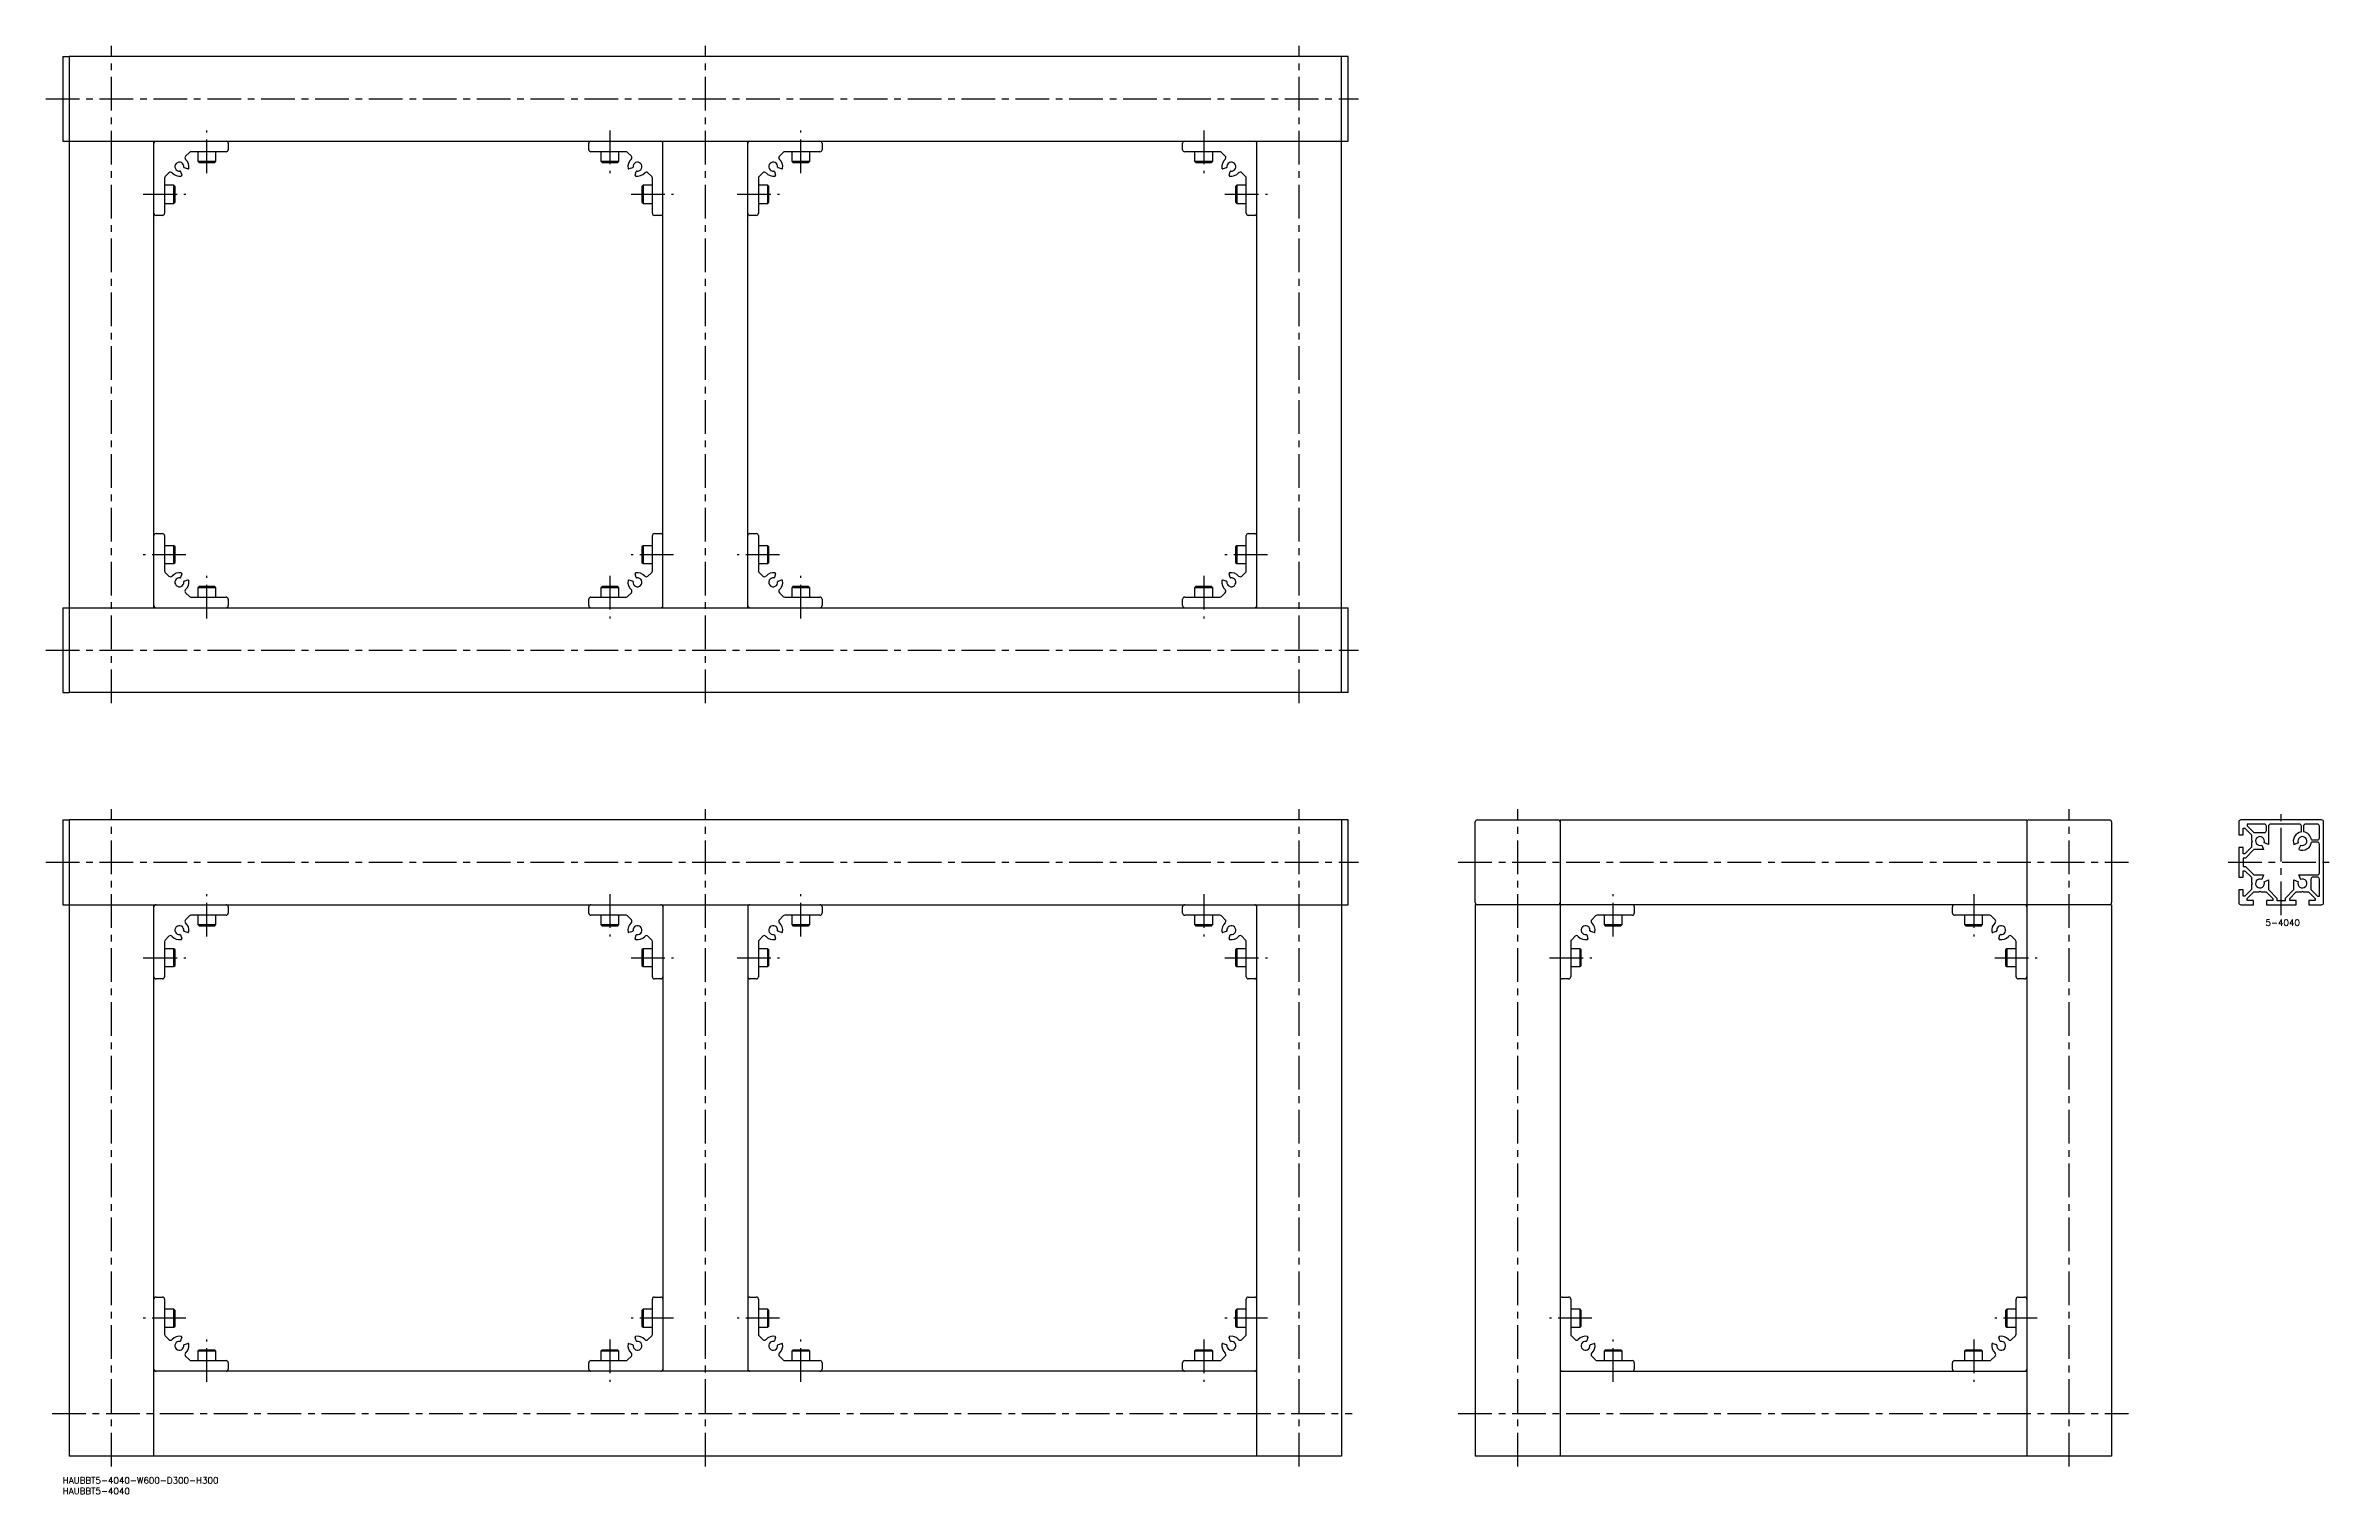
# Model space of a CAD drawing. Extents: x -8 to 1071, y -8 to 675.
import ezdxf

# ---------------------------------------------------------------- set-up
doc = ezdxf.new("R2010")
doc.units = 0
doc.header["$LTSCALE"] = 0.5
doc.linetypes.add('CENTER', pattern=[50.8, 31.75, -6.35, 6.35, -6.35])
for name, color, linetype in [('MSM_CENTER', 1, 'CENTER'), ('MSM_CONTINUOUS', 7, 'CONTINUOUS'), ('MSM_PART_NUMBER', 7, 'CONTINUOUS')]:
    doc.layers.add(name, color=color, linetype=linetype)
doc.styles.get("Standard").update_dxf_attribs({"font": 'txt.shx', "height": 3, "bigfont": 'bigfont.shx'})

# ---------------------------------------------------------------- blocks, each defined once
blk = doc.blocks.new('*U8')
at = {"layer": 'MSM_PART_NUMBER'}
blk.add_text('HAUBBT5-4040-W600-D300-H300', height=3, dxfattribs=at).set_placement((0, -3))
blk = doc.blocks.new('*U9')
at = {"layer": 'MSM_PART_NUMBER'}
blk.add_text('HAUBBT5-4040', height=3, dxfattribs=at).set_placement((0, -8))
blk = doc.blocks.new('*U10')
at = {"layer": 'MSM_PART_NUMBER'}
blk.add_text('5-4040', height=3, dxfattribs=at).set_placement((1038.6, 260))

msp = doc.modelspace()

# ---------------------------------------------------------------- linework, layer by layer
at = {"layer": 'MSM_CENTER'}
for p, q in [((23, 365), (23, 675)), ((303, 365), (303, 675)), ((583, 365), (583, 675)), ((-8, 650), (611, 650)), ((68, 615), (68, 635)), ((258, 635), (258, 615)), ((348, 615), (348, 635)), ((538, 635), (538, 615)), ((38, 605), (58, 605)), ((268, 605), (288, 605)), ((318, 605), (338, 605)), ((548, 605), (568, 605)), ((58, 435), (38, 435)), ((288, 435), (268, 435)), ((338, 435), (318, 435)), ((568, 435), (548, 435)), ((68, 405), (68, 425)), ((258, 425), (258, 405)), ((348, 405), (348, 425)), ((538, 425), (538, 405)), ((-8, 390), (611, 390)), ((23, 5), (23, 315)), ((303, 5), (303, 315)), ((583, 5), (583, 315)), ((686, 5), (686, 315)), ((946, 5), (946, 315)), ((1046, 265), (1046, 315)), ((-8, 290), (611, 290)), ((658, 290), (974, 290)), ((1021, 290), (1071, 290)), ((68, 255), (68, 275)), ((258, 275), (258, 255)), ((348, 255), (348, 275)), ((538, 275), (538, 255)), ((731, 255), (731, 275)), ((901, 275), (901, 255)), ((38, 245), (58, 245)), ((268, 245), (288, 245)), ((318, 245), (338, 245)), ((548, 245), (568, 245)), ((701, 245), (721, 245)), ((911, 245), (931, 245)), ((58, 75), (38, 75)), ((68, 45), (68, 65)), ((258, 65), (258, 45)), ((288, 75), (268, 75)), ((338, 75), (318, 75)), ((348, 45), (348, 65)), ((538, 65), (538, 45)), ((568, 75), (548, 75)), ((721, 75), (701, 75)), ((731, 45), (731, 65)), ((901, 65), (901, 45)), ((931, 75), (911, 75)), ((-5, 30), (608, 30)), ((658, 30), (974, 30))]:
    msp.add_line(p, q, dxfattribs=at)
at = {"layer": 'MSM_CONTINUOUS'}
for p, q in [((0, 670), (3, 670)), ((0, 670), (0, 630)), ((3, 670), (3, 370)), ((606, 670), (3, 670)), ((603, 370), (603, 670)), ((606, 630), (606, 670)), ((0, 630), (606, 630)), ((43, 410), (43, 630)), ((78, 629), (78, 626)), ((248, 626), (248, 629)), ((283, 410), (283, 630)), ((323, 410), (323, 630)), ((358, 629), (358, 626)), ((528, 626), (528, 629)), ((563, 410), (563, 630)), ((50.1, 615.1), (48.3, 613.3)), ((55.6, 615.7), (56.1, 614)), ((59, 616.9), (57.3, 617.4)), ((59.7, 624.7), (57.9, 622.9)), ((77, 625), (60.4, 625)), ((63.7, 625), (63.7, 620.6)), ((63.7, 620.6), (64.3, 620)), ((63.7, 620.6), (72.2, 620.6)), ((64.3, 620), (71.7, 620)), ((71.7, 620), (72.2, 620.6)), ((72.2, 620.6), (72.2, 625)), ((265.6, 625), (249, 625)), ((253.7, 625), (253.7, 620.6)), ((253.7, 620.6), (254.3, 620)), ((253.7, 620.6), (262.2, 620.6)), ((254.3, 620), (261.7, 620)), ((261.7, 620), (262.2, 620.6)), ((262.2, 620.6), (262.2, 625)), ((268.1, 622.9), (266.3, 624.7)), ((268.7, 617.4), (267, 616.9)), ((269.9, 614), (270.4, 615.7)), ((277.7, 613.3), (275.9, 615.1)), ((330.1, 615.1), (328.3, 613.3)), ((335.6, 615.7), (336.1, 614)), ((339, 616.9), (337.3, 617.4)), ((339.7, 624.7), (337.9, 622.9)), ((357, 625), (340.4, 625)), ((343.7, 625), (343.7, 620.6)), ((343.7, 620.6), (344.3, 620)), ((343.7, 620.6), (352.2, 620.6)), ((344.3, 620), (351.7, 620)), ((351.7, 620), (352.2, 620.6)), ((352.2, 620.6), (352.2, 625)), ((545.6, 625), (529, 625)), ((533.7, 625), (533.7, 620.6)), ((533.7, 620.6), (534.3, 620)), ((533.7, 620.6), (542.2, 620.6)), ((534.3, 620), (541.7, 620)), ((541.7, 620), (542.2, 620.6)), ((542.2, 620.6), (542.2, 625)), ((548.1, 622.9), (546.3, 624.7)), ((548.7, 617.4), (547, 616.9)), ((549.9, 614), (550.4, 615.7)), ((557.7, 613.3), (555.9, 615.1)), ((48, 612.6), (48, 596)), ((52.4, 609.2), (48, 609.2)), ((53, 608.7), (52.4, 609.2)), ((52.4, 600.7), (52.4, 609.2)), ((53, 601.3), (53, 608.7)), ((273.6, 609.2), (273, 608.7)), ((273, 608.7), (273, 601.3)), ((278, 609.2), (273.6, 609.2)), ((273.6, 609.2), (273.6, 600.7)), ((278, 596), (278, 612.6)), ((328, 612.6), (328, 596)), ((332.4, 609.2), (328, 609.2)), ((333, 608.7), (332.4, 609.2)), ((332.4, 600.7), (332.4, 609.2)), ((333, 601.3), (333, 608.7)), ((553.6, 609.2), (553, 608.7)), ((553, 608.7), (553, 601.3)), ((558, 609.2), (553.6, 609.2)), ((553.6, 609.2), (553.6, 600.7)), ((558, 596), (558, 612.6)), ((47, 595), (44, 595)), ((48, 600.7), (52.4, 600.7)), ((52.4, 600.7), (53, 601.3)), ((273, 601.3), (273.6, 600.7)), ((273.6, 600.7), (278, 600.7)), ((282, 595), (279, 595)), ((327, 595), (324, 595)), ((328, 600.7), (332.4, 600.7)), ((332.4, 600.7), (333, 601.3)), ((553, 601.3), (553.6, 600.7)), ((553.6, 600.7), (558, 600.7)), ((562, 595), (559, 595)), ((44, 445), (47, 445)), ((48, 444), (48, 427.4)), ((278, 427.4), (278, 444)), ((279, 445), (282, 445)), ((324, 445), (327, 445)), ((328, 444), (328, 427.4)), ((558, 427.4), (558, 444)), ((559, 445), (562, 445)), ((52.4, 439.2), (48, 439.2)), ((53, 438.7), (52.4, 439.2)), ((52.4, 430.8), (52.4, 439.2)), ((53, 431.3), (53, 438.7)), ((273.6, 439.2), (273, 438.7)), ((273, 438.7), (273, 431.3)), ((278, 439.2), (273.6, 439.2)), ((273.6, 439.2), (273.6, 430.8)), ((332.4, 439.2), (328, 439.2)), ((333, 438.7), (332.4, 439.2)), ((332.4, 430.8), (332.4, 439.2)), ((333, 431.3), (333, 438.7)), ((553.6, 439.2), (553, 438.7)), ((553, 438.7), (553, 431.3)), ((558, 439.2), (553.6, 439.2)), ((553.6, 439.2), (553.6, 430.8)), ((48, 430.8), (52.4, 430.8)), ((48.3, 426.7), (50.1, 424.9)), ((52.4, 430.8), (53, 431.3)), ((56.1, 426), (55.6, 424.3)), ((57.3, 422.6), (59, 423.1)), ((267, 423.1), (268.7, 422.6)), ((270.4, 424.3), (269.9, 426)), ((273, 431.3), (273.6, 430.8)), ((273.6, 430.8), (278, 430.8)), ((275.9, 424.9), (277.7, 426.7)), ((328, 430.8), (332.4, 430.8)), ((328.3, 426.7), (330.1, 424.9)), ((332.4, 430.8), (333, 431.3)), ((336.1, 426), (335.6, 424.3)), ((337.3, 422.6), (339, 423.1)), ((547, 423.1), (548.7, 422.6)), ((550.4, 424.3), (549.9, 426)), ((553, 431.3), (553.6, 430.8)), ((553.6, 430.8), (558, 430.8)), ((555.9, 424.9), (557.7, 426.7)), ((57.9, 417.1), (59.7, 415.3)), ((60.4, 415), (77, 415)), ((64.3, 420), (63.7, 419.4)), ((63.7, 419.4), (63.7, 415)), ((72.2, 419.4), (63.7, 419.4)), ((71.7, 420), (64.3, 420)), ((72.2, 419.4), (71.7, 420)), ((72.2, 415), (72.2, 419.4)), ((78, 414), (78, 411)), ((248, 411), (248, 414)), ((249, 415), (265.6, 415)), ((254.3, 420), (253.7, 419.4)), ((253.7, 419.4), (253.7, 415)), ((262.2, 419.4), (253.7, 419.4)), ((261.7, 420), (254.3, 420)), ((262.2, 419.4), (261.7, 420)), ((262.2, 415), (262.2, 419.4)), ((266.3, 415.3), (268.1, 417.1)), ((337.9, 417.1), (339.7, 415.3)), ((340.4, 415), (357, 415)), ((344.3, 420), (343.7, 419.4)), ((343.7, 419.4), (343.7, 415)), ((352.2, 419.4), (343.7, 419.4)), ((351.7, 420), (344.3, 420)), ((352.2, 419.4), (351.7, 420)), ((352.2, 415), (352.2, 419.4)), ((358, 414), (358, 411)), ((528, 411), (528, 414)), ((529, 415), (545.6, 415)), ((534.3, 420), (533.7, 419.4)), ((533.7, 419.4), (533.7, 415)), ((542.2, 419.4), (533.7, 419.4)), ((541.7, 420), (534.3, 420)), ((542.2, 419.4), (541.7, 420)), ((542.2, 415), (542.2, 419.4)), ((546.3, 415.3), (548.1, 417.1)), ((0, 410), (606, 410)), ((0, 410), (0, 370)), ((606, 370), (606, 410)), ((0, 370), (3, 370)), ((606, 370), (3, 370)), ((0, 310), (3, 310)), ((0, 310), (0, 270)), ((606, 310), (3, 310)), ((3, 310), (3, 10)), ((603, 310), (603, 10)), ((606, 270), (606, 310)), ((666, 271), (666, 309)), ((667, 310), (705, 310)), ((706, 310), (706, 10)), ((706, 310), (926, 310)), ((926, 310), (926, 10)), ((927, 310), (965, 310)), ((966, 309), (966, 271)), ((1026, 309), (1026, 303)), ((1026, 303), (1028, 303)), ((1065, 310), (1027, 310)), ((1028, 303), (1028, 306)), ((1028, 306), (1028.9, 306)), ((1028.9, 306), (1032, 302.9)), ((1030, 308), (1030, 307.1)), ((1038, 308), (1030, 308)), ((1030, 307.1), (1033.1, 304)), ((1032, 302.9), (1032, 300.5)), ((1033.1, 304), (1038, 304)), ((1039, 305), (1039, 307)), ((1040, 307), (1040, 298.3)), ((1054.5, 308), (1041, 308)), ((1055.5, 304.3), (1055.5, 307)), ((1056.5, 307), (1056.5, 304.3)), ((1063, 308), (1057.5, 308)), ((1064, 301.5), (1064, 307)), ((1066, 271), (1066, 309)), ((1028, 297), (1026, 297)), ((1026, 297), (1026, 283)), ((1028, 294), (1028, 297)), ((1028.9, 294), (1028, 294)), ((1028, 292), (1028, 288)), ((1029.1, 292), (1028, 292)), ((1032, 297.1), (1028.9, 294)), ((1033.1, 296), (1029.1, 292)), ((1032, 300.5), (1032.3, 300)), ((1032.3, 300), (1032, 299.5)), ((1032, 299.5), (1032, 297.1)), ((1037.7, 296), (1033.1, 296)), ((1036.8, 298.1), (1037.7, 296)), ((1040, 298.3), (1037.9, 299.2)), ((1054.1, 299.2), (1052.1, 298.3)), ((1054.3, 296.1), (1055.2, 298.1)), ((1060.3, 300.5), (1063, 300.5)), ((1063, 299.5), (1060.3, 299.5)), ((1064, 285), (1064, 298.5)), ((1026, 283), (1028, 283)), ((1028, 288), (1029.1, 288)), ((1028, 283), (1028, 286)), ((1028, 286), (1028.9, 286)), ((1028.9, 286), (1032, 282.9)), ((1029.1, 288), (1033.1, 284)), ((1032, 282.9), (1032, 280.5)), ((1033.1, 284), (1037.7, 284)), ((1037.7, 284), (1036.8, 281.9)), ((1037.9, 280.8), (1040, 281.7)), ((1040, 281.7), (1040, 277.1)), ((1052, 281.7), (1054.1, 280.8)), ((1052, 277.1), (1052, 281.7)), ((1054.3, 284), (1063, 284)), ((1055.2, 281.9), (1054.3, 284)), ((1060, 282), (1060, 277.1)), ((1063, 283), (1061, 283)), ((1064, 274), (1064, 282)), ((0, 270), (606, 270)), ((43, 10), (43, 270)), ((283, 270), (283, 50)), ((323, 270), (323, 50)), ((563, 10), (563, 270)), ((966, 270), (666, 270)), ((666, 270), (666, 10)), ((966, 270), (966, 10)), ((1028, 277), (1026, 277)), ((1026, 277), (1026, 271)), ((1027, 270), (1033, 270)), ((1028, 274), (1028, 277)), ((1028.9, 274), (1028, 274)), ((1032, 277.1), (1028.9, 274)), ((1030, 272.9), (1033.1, 276)), ((1030, 272), (1030, 272.9)), ((1033, 272), (1030, 272)), ((1032, 280.5), (1032.3, 280)), ((1032.3, 280), (1032, 279.5)), ((1032, 279.5), (1032, 277.1)), ((1033, 270), (1033, 272)), ((1033.1, 276), (1035.5, 276)), ((1035.5, 276), (1036, 276.3)), ((1036, 276.3), (1036.5, 276)), ((1036.5, 276), (1038.9, 276)), ((1038.9, 276), (1042, 272.9)), ((1042, 272), (1039, 272)), ((1039, 272), (1039, 270)), ((1039, 270), (1053, 270)), ((1040, 277.1), (1044, 273.1)), ((1042, 272.9), (1042, 272)), ((1044, 273.1), (1044, 272)), ((1044, 272), (1048, 272)), ((1048, 273.1), (1052, 277.1)), ((1048, 272), (1048, 273.1)), ((1050, 272.9), (1053.1, 276)), ((1050, 272), (1050, 272.9)), ((1053, 272), (1050, 272)), ((1053, 270), (1053, 272)), ((1053.1, 276), (1055.5, 276)), ((1055.5, 276), (1056, 276.3)), ((1056, 276.3), (1056.5, 276)), ((1056.5, 276), (1058.9, 276)), ((1058.9, 276), (1062, 272.9)), ((1062, 272), (1059, 272)), ((1059, 272), (1059, 270)), ((1059, 270), (1065, 270)), ((1060, 277.1), (1063.1, 274)), ((1062, 272.9), (1062, 272)), ((1063.1, 274), (1064, 274)), ((59.7, 264.7), (57.9, 262.9)), ((77, 265), (60.4, 265)), ((63.7, 265), (63.7, 260.6)), ((63.7, 260.6), (64.3, 260)), ((63.7, 260.6), (72.2, 260.6)), ((64.3, 260), (71.7, 260)), ((71.7, 260), (72.2, 260.6)), ((72.2, 260.6), (72.2, 265)), ((78, 269), (78, 266)), ((248, 266), (248, 269)), ((265.6, 265), (249, 265)), ((253.7, 265), (253.7, 260.6)), ((253.7, 260.6), (254.3, 260)), ((253.7, 260.6), (262.2, 260.6)), ((254.3, 260), (261.7, 260)), ((261.7, 260), (262.2, 260.6)), ((262.2, 260.6), (262.2, 265)), ((268.1, 262.9), (266.3, 264.7)), ((339.7, 264.7), (337.9, 262.9)), ((357, 265), (340.4, 265)), ((343.7, 265), (343.7, 260.6)), ((343.7, 260.6), (344.3, 260)), ((343.7, 260.6), (352.2, 260.6)), ((344.3, 260), (351.7, 260)), ((351.7, 260), (352.2, 260.6)), ((352.2, 260.6), (352.2, 265)), ((358, 269), (358, 266)), ((528, 266), (528, 269)), ((545.6, 265), (529, 265)), ((533.7, 265), (533.7, 260.6)), ((533.7, 260.6), (534.3, 260)), ((533.7, 260.6), (542.2, 260.6)), ((534.3, 260), (541.7, 260)), ((541.7, 260), (542.2, 260.6)), ((542.2, 260.6), (542.2, 265)), ((548.1, 262.9), (546.3, 264.7)), ((722.7, 264.7), (720.9, 262.9)), ((740, 265), (723.4, 265)), ((726.7, 265), (726.7, 260.6)), ((726.7, 260.6), (727.3, 260)), ((726.7, 260.6), (735.2, 260.6)), ((727.3, 260), (734.7, 260)), ((734.7, 260), (735.2, 260.6)), ((735.2, 260.6), (735.2, 265)), ((741, 269), (741, 266)), ((891, 266), (891, 269)), ((908.6, 265), (892, 265)), ((896.7, 265), (896.7, 260.6)), ((896.7, 260.6), (897.3, 260)), ((896.7, 260.6), (905.2, 260.6)), ((897.3, 260), (904.7, 260)), ((904.7, 260), (905.2, 260.6)), ((905.2, 260.6), (905.2, 265)), ((911.1, 262.9), (909.3, 264.7)), ((48, 252.6), (48, 236)), ((52.4, 249.2), (48, 249.2)), ((50.1, 255.1), (48.3, 253.3)), ((53, 248.7), (52.4, 249.2)), ((52.4, 240.8), (52.4, 249.2)), ((53, 241.3), (53, 248.7)), ((55.6, 255.7), (56.1, 254)), ((59, 256.9), (57.3, 257.4)), ((268.7, 257.4), (267, 256.9)), ((269.9, 254), (270.4, 255.7)), ((273.6, 249.2), (273, 248.7)), ((273, 248.7), (273, 241.3)), ((278, 249.2), (273.6, 249.2)), ((273.6, 249.2), (273.6, 240.8)), ((277.7, 253.3), (275.9, 255.1)), ((278, 236), (278, 252.6)), ((328, 252.6), (328, 236)), ((332.4, 249.2), (328, 249.2)), ((330.1, 255.1), (328.3, 253.3)), ((333, 248.7), (332.4, 249.2)), ((332.4, 240.8), (332.4, 249.2)), ((333, 241.3), (333, 248.7)), ((335.6, 255.7), (336.1, 254)), ((339, 256.9), (337.3, 257.4)), ((548.7, 257.4), (547, 256.9)), ((549.9, 254), (550.4, 255.7)), ((553.6, 249.2), (553, 248.7)), ((553, 248.7), (553, 241.3)), ((558, 249.2), (553.6, 249.2)), ((553.6, 249.2), (553.6, 240.8)), ((557.7, 253.3), (555.9, 255.1)), ((558, 236), (558, 252.6)), ((711, 252.6), (711, 236)), ((715.4, 249.2), (711, 249.2)), ((713.1, 255.1), (711.3, 253.3)), ((716, 248.7), (715.4, 249.2)), ((715.4, 240.8), (715.4, 249.2)), ((716, 241.3), (716, 248.7)), ((718.6, 255.7), (719.1, 254)), ((722, 256.9), (720.3, 257.4)), ((911.7, 257.4), (910, 256.9)), ((912.9, 254), (913.4, 255.7)), ((916.6, 249.2), (916, 248.7)), ((916, 248.7), (916, 241.3)), ((921, 249.2), (916.6, 249.2)), ((916.6, 249.2), (916.6, 240.8)), ((920.7, 253.3), (918.9, 255.1)), ((921, 236), (921, 252.6)), ((48, 240.8), (52.4, 240.8)), ((52.4, 240.8), (53, 241.3)), ((273, 241.3), (273.6, 240.8)), ((273.6, 240.8), (278, 240.8)), ((328, 240.8), (332.4, 240.8)), ((332.4, 240.8), (333, 241.3)), ((553, 241.3), (553.6, 240.8)), ((553.6, 240.8), (558, 240.8)), ((711, 240.8), (715.4, 240.8)), ((715.4, 240.8), (716, 241.3)), ((916, 241.3), (916.6, 240.8)), ((916.6, 240.8), (921, 240.8)), ((47, 235), (44, 235)), ((282, 235), (279, 235)), ((327, 235), (324, 235)), ((562, 235), (559, 235)), ((710, 235), (707, 235)), ((925, 235), (922, 235)), ((44, 85), (47, 85)), ((48, 84), (48, 67.4)), ((52.4, 79.2), (48, 79.2)), ((53, 78.7), (52.4, 79.2)), ((52.4, 70.8), (52.4, 79.2)), ((53, 71.3), (53, 78.7)), ((273.6, 79.2), (273, 78.7)), ((273, 78.7), (273, 71.3)), ((278, 79.2), (273.6, 79.2)), ((273.6, 79.2), (273.6, 70.8)), ((278, 67.4), (278, 84)), ((279, 85), (282, 85)), ((324, 85), (327, 85)), ((328, 84), (328, 67.4)), ((332.4, 79.2), (328, 79.2)), ((333, 78.7), (332.4, 79.2)), ((332.4, 70.8), (332.4, 79.2)), ((333, 71.3), (333, 78.7)), ((553.6, 79.2), (553, 78.7)), ((553, 78.7), (553, 71.3)), ((558, 79.2), (553.6, 79.2)), ((553.6, 79.2), (553.6, 70.8)), ((558, 67.4), (558, 84)), ((559, 85), (562, 85)), ((707, 85), (710, 85)), ((711, 84), (711, 67.4)), ((715.4, 79.2), (711, 79.2)), ((716, 78.7), (715.4, 79.2)), ((715.4, 70.8), (715.4, 79.2)), ((716, 71.3), (716, 78.7)), ((916.6, 79.2), (916, 78.7)), ((916, 78.7), (916, 71.3)), ((921, 79.2), (916.6, 79.2)), ((916.6, 79.2), (916.6, 70.8)), ((921, 67.4), (921, 84)), ((922, 85), (925, 85)), ((48, 70.8), (52.4, 70.8)), ((48.3, 66.7), (50.1, 64.9)), ((52.4, 70.8), (53, 71.3)), ((56.1, 66), (55.6, 64.3)), ((270.4, 64.3), (269.9, 66)), ((273, 71.3), (273.6, 70.8)), ((273.6, 70.8), (278, 70.8)), ((275.9, 64.9), (277.7, 66.7)), ((328, 70.8), (332.4, 70.8)), ((328.3, 66.7), (330.1, 64.9)), ((332.4, 70.8), (333, 71.3)), ((336.1, 66), (335.6, 64.3)), ((550.4, 64.3), (549.9, 66)), ((553, 71.3), (553.6, 70.8)), ((553.6, 70.8), (558, 70.8)), ((555.9, 64.9), (557.7, 66.7)), ((711, 70.8), (715.4, 70.8)), ((711.3, 66.7), (713.1, 64.9)), ((715.4, 70.8), (716, 71.3)), ((719.1, 66), (718.6, 64.3)), ((913.4, 64.3), (912.9, 66)), ((916, 71.3), (916.6, 70.8)), ((916.6, 70.8), (921, 70.8)), ((918.9, 64.9), (920.7, 66.7)), ((57.3, 62.6), (59, 63.1)), ((57.9, 57.1), (59.7, 55.3)), ((60.4, 55), (77, 55)), ((64.3, 60), (63.7, 59.4)), ((63.7, 59.4), (63.7, 55)), ((72.2, 59.4), (63.7, 59.4)), ((71.7, 60), (64.3, 60)), ((72.2, 59.4), (71.7, 60)), ((72.2, 55), (72.2, 59.4)), ((78, 54), (78, 51)), ((248, 51), (248, 54)), ((249, 55), (265.6, 55)), ((254.3, 60), (253.7, 59.4)), ((253.7, 59.4), (253.7, 55)), ((262.2, 59.4), (253.7, 59.4)), ((261.7, 60), (254.3, 60)), ((262.2, 59.4), (261.7, 60)), ((262.2, 55), (262.2, 59.4)), ((266.3, 55.3), (268.1, 57.1)), ((267, 63.1), (268.7, 62.6)), ((337.3, 62.6), (339, 63.1)), ((337.9, 57.1), (339.7, 55.3)), ((340.4, 55), (357, 55)), ((344.3, 60), (343.7, 59.4)), ((343.7, 59.4), (343.7, 55)), ((352.2, 59.4), (343.7, 59.4)), ((351.7, 60), (344.3, 60)), ((352.2, 59.4), (351.7, 60)), ((352.2, 55), (352.2, 59.4)), ((358, 54), (358, 51)), ((528, 51), (528, 54)), ((529, 55), (545.6, 55)), ((534.3, 60), (533.7, 59.4)), ((533.7, 59.4), (533.7, 55)), ((542.2, 59.4), (533.7, 59.4)), ((541.7, 60), (534.3, 60)), ((542.2, 59.4), (541.7, 60)), ((542.2, 55), (542.2, 59.4)), ((546.3, 55.3), (548.1, 57.1)), ((547, 63.1), (548.7, 62.6)), ((720.3, 62.6), (722, 63.1)), ((720.9, 57.1), (722.7, 55.3)), ((723.4, 55), (740, 55)), ((727.3, 60), (726.7, 59.4)), ((726.7, 59.4), (726.7, 55)), ((735.2, 59.4), (726.7, 59.4)), ((734.7, 60), (727.3, 60)), ((735.2, 59.4), (734.7, 60)), ((735.2, 55), (735.2, 59.4)), ((741, 54), (741, 51)), ((891, 51), (891, 54)), ((892, 55), (908.6, 55)), ((897.3, 60), (896.7, 59.4)), ((896.7, 59.4), (896.7, 55)), ((905.2, 59.4), (896.7, 59.4)), ((904.7, 60), (897.3, 60)), ((905.2, 59.4), (904.7, 60)), ((905.2, 55), (905.2, 59.4)), ((909.3, 55.3), (911.1, 57.1)), ((910, 63.1), (911.7, 62.6)), ((563, 50), (43, 50)), ((706, 50), (926, 50)), ((603, 10), (3, 10)), ((966, 10), (666, 10))]:
    msp.add_line(p, q, dxfattribs=at)
for centre, radius, start, end in [((44, 629), 1, 90, 180), ((77, 629), 1, 0, 90), ((77, 626), 1, 270, 0), ((249, 629), 1, 90, 180), ((249, 626), 1, 180, 270), ((282, 629), 1, 0, 90), ((324, 629), 1, 90, 180), ((357, 629), 1, 0, 90), ((357, 626), 1, 270, 0), ((529, 629), 1, 90, 180), ((529, 626), 1, 180, 270), ((562, 629), 1, 0, 90), ((50.8, 614.4), 1, 40.6809, 135), ((55, 618), 4.5, 220.6809, 280.904), ((55, 618), 2.1, 352.1808, 277.8192), ((55.3, 615.6), 0.3, 15, 97.8192), ((57.4, 617.7), 0.3, 172.1808, 255), ((58.6, 622.2), 1, 135, 229.3191), ((55, 618), 4.5, 349.096, 49.3191), ((59.1, 617.2), 0.3, 255, 349.0961), ((60.4, 624), 1, 90, 135), ((265.6, 624), 1, 45, 90), ((271, 618), 4.5, 130.6809, 190.904), ((266.9, 617.2), 0.3, 190.904, 285), ((267.4, 622.2), 1, 310.6809, 45), ((268.6, 617.7), 0.3, 285, 7.8192), ((271, 618), 2.1, 262.1808, 187.8192), ((271, 618), 4.5, 259.096, 319.3191), ((270.7, 615.6), 0.3, 82.1808, 165), ((275.2, 614.4), 1, 45, 139.3191), ((330.8, 614.4), 1, 40.6809, 135), ((335, 618), 4.5, 220.6809, 280.904), ((335, 618), 2.1, 352.1808, 277.8192), ((335.3, 615.6), 0.3, 15, 97.8192), ((337.4, 617.7), 0.3, 172.1808, 255), ((338.6, 622.2), 1, 135, 229.3191), ((335, 618), 4.5, 349.096, 49.3191), ((339.1, 617.2), 0.3, 255, 349.0961), ((340.4, 624), 1, 90, 135), ((545.6, 624), 1, 45, 90), ((551, 618), 4.5, 130.6809, 190.904), ((546.9, 617.2), 0.3, 190.904, 285), ((547.4, 622.2), 1, 310.6809, 45), ((548.6, 617.7), 0.3, 285, 7.8192), ((551, 618), 2.1, 262.1808, 187.8192), ((551, 618), 4.5, 259.096, 319.3191), ((550.7, 615.6), 0.3, 82.1808, 165), ((555.2, 614.4), 1, 45, 139.3191), ((49, 612.6), 1, 135, 180), ((55.8, 613.9), 0.3, 280.904, 15), ((270.2, 613.9), 0.3, 165, 259.0961), ((277, 612.6), 1, 0, 45), ((329, 612.6), 1, 135, 180), ((335.8, 613.9), 0.3, 280.904, 15), ((550.2, 613.9), 0.3, 165, 259.0961), ((557, 612.6), 1, 0, 45), ((44, 596), 1, 180, 270), ((47, 596), 1, 270, 0), ((279, 596), 1, 180, 270), ((282, 596), 1, 270, 0), ((324, 596), 1, 180, 270), ((327, 596), 1, 270, 0), ((559, 596), 1, 180, 270), ((562, 596), 1, 270, 0), ((44, 444), 1, 90, 180), ((47, 444), 1, 0, 90), ((279, 444), 1, 90, 180), ((282, 444), 1, 0, 90), ((324, 444), 1, 90, 180), ((327, 444), 1, 0, 90), ((559, 444), 1, 90, 180), ((562, 444), 1, 0, 90), ((49, 427.4), 1, 180, 225), ((50.8, 425.6), 1, 225, 319.3191), ((55, 422), 4.5, 79.096, 139.3191), ((55, 422), 2.1, 82.1808, 7.8192), ((55.3, 424.4), 0.3, 262.1808, 345), ((55.8, 426.1), 0.3, 345, 79.0961), ((57.4, 422.3), 0.3, 105, 187.8192), ((55, 422), 4.5, 310.6809, 10.904), ((59.1, 422.8), 0.3, 10.904, 105), ((271, 422), 4.5, 169.096, 229.3191), ((266.9, 422.8), 0.3, 75, 169.0961), ((268.6, 422.3), 0.3, 352.1808, 75), ((271, 422), 2.1, 172.1808, 97.8192), ((270.2, 426.1), 0.3, 100.904, 195), ((271, 422), 4.5, 40.6809, 100.904), ((270.7, 424.4), 0.3, 195, 277.8192), ((275.2, 425.6), 1, 220.6809, 315), ((277, 427.4), 1, 315, 0), ((329, 427.4), 1, 180, 225), ((330.8, 425.6), 1, 225, 319.3191), ((335, 422), 4.5, 79.096, 139.3191), ((335, 422), 2.1, 82.1808, 7.8192), ((335.3, 424.4), 0.3, 262.1808, 345), ((335.8, 426.1), 0.3, 345, 79.0961), ((337.4, 422.3), 0.3, 105, 187.8192), ((335, 422), 4.5, 310.6809, 10.904), ((339.1, 422.8), 0.3, 10.904, 105), ((551, 422), 4.5, 169.096, 229.3191), ((546.9, 422.8), 0.3, 75, 169.0961), ((548.6, 422.3), 0.3, 352.1808, 75), ((551, 422), 2.1, 172.1808, 97.8192), ((550.2, 426.1), 0.3, 100.904, 195), ((551, 422), 4.5, 40.6809, 100.904), ((550.7, 424.4), 0.3, 195, 277.8192), ((555.2, 425.6), 1, 220.6809, 315), ((557, 427.4), 1, 315, 0), ((44, 411), 1, 180, 270), ((58.6, 417.8), 1, 130.6809, 225), ((60.4, 416), 1, 225, 270), ((77, 414), 1, 0, 90), ((77, 411), 1, 270, 0), ((249, 414), 1, 90, 180), ((249, 411), 1, 180, 270), ((265.6, 416), 1, 270, 315), ((267.4, 417.8), 1, 315, 49.3191), ((282, 411), 1, 270, 0), ((324, 411), 1, 180, 270), ((338.6, 417.8), 1, 130.6809, 225), ((340.4, 416), 1, 225, 270), ((357, 414), 1, 0, 90), ((357, 411), 1, 270, 0), ((529, 414), 1, 90, 180), ((529, 411), 1, 180, 270), ((545.6, 416), 1, 270, 315), ((547.4, 417.8), 1, 315, 49.3191), ((562, 411), 1, 270, 0), ((667, 309), 1, 90, 180), ((705, 309), 1, 0, 90), ((927, 309), 1, 90, 180), ((965, 309), 1, 0, 90), ((1027, 309), 1, 90, 180), ((1038, 307), 1, 0, 90), ((1038, 305), 1, 270, 0), ((1041, 307), 1, 90, 180), ((1056, 300), 4.3, 96.6774, 203.5), ((1054.5, 307), 1, 0, 90), ((1057.5, 307), 1, 90, 180), ((1056, 300), 4.3, 6.6774, 83.3226), ((1063, 307), 1, 0, 90), ((1065, 309), 1, 0, 90), ((1036, 300), 2.1, 336.5, 293.5), ((1056, 300), 2.1, 246.5, 203.5), ((1056, 300), 4.3, 246.5, 353.3226), ((1063, 301.5), 1, 270, 0), ((1063, 298.5), 1, 0, 90), ((1036, 280), 2.1, 66.5, 23.5), ((1056, 280), 2.1, 156.5, 113.5), ((1061, 282), 1, 90, 180), ((1063, 285), 1, 270, 0), ((1063, 282), 1, 0, 90), ((44, 269), 1, 90, 180), ((77, 269), 1, 0, 90), ((249, 269), 1, 90, 180), ((282, 269), 1, 0, 90), ((324, 269), 1, 90, 180), ((357, 269), 1, 0, 90), ((529, 269), 1, 90, 180), ((562, 269), 1, 0, 90), ((667, 271), 1, 180, 270), ((705, 271), 1, 270, 0), ((707, 269), 1, 90, 180), ((740, 269), 1, 0, 90), ((892, 269), 1, 90, 180), ((925, 269), 1, 0, 90), ((927, 271), 1, 180, 270), ((965, 271), 1, 270, 0), ((1027, 271), 1, 180, 270), ((1065, 271), 1, 270, 0), ((55, 258), 2.1, 352.1808, 277.8192), ((58.6, 262.2), 1, 135, 229.3191), ((55, 258), 4.5, 349.096, 49.3191), ((60.4, 264), 1, 90, 135), ((77, 266), 1, 270, 0), ((249, 266), 1, 180, 270), ((265.6, 264), 1, 45, 90), ((271, 258), 4.5, 130.6809, 190.904), ((267.4, 262.2), 1, 310.6809, 45), ((271, 258), 2.1, 262.1808, 187.8192), ((335, 258), 2.1, 352.1808, 277.8192), ((338.6, 262.2), 1, 135, 229.3191), ((335, 258), 4.5, 349.096, 49.3191), ((340.4, 264), 1, 90, 135), ((357, 266), 1, 270, 0), ((529, 266), 1, 180, 270), ((545.6, 264), 1, 45, 90), ((551, 258), 4.5, 130.6809, 190.904), ((547.4, 262.2), 1, 310.6809, 45), ((551, 258), 2.1, 262.1808, 187.8192), ((718, 258), 2.1, 352.1808, 277.8192), ((721.6, 262.2), 1, 135, 229.3191), ((718, 258), 4.5, 349.096, 49.3191), ((723.4, 264), 1, 90, 135), ((740, 266), 1, 270, 0), ((892, 266), 1, 180, 270), ((908.6, 264), 1, 45, 90), ((914, 258), 4.5, 130.6809, 190.904), ((910.4, 262.2), 1, 310.6809, 45), ((914, 258), 2.1, 262.1808, 187.8192), ((49, 252.6), 1, 135, 180), ((50.8, 254.4), 1, 40.6809, 135), ((55, 258), 4.5, 220.6809, 280.904), ((55.3, 255.6), 0.3, 15, 97.8192), ((55.8, 253.9), 0.3, 280.904, 15), ((57.4, 257.7), 0.3, 172.1808, 255), ((59.1, 257.2), 0.3, 255, 349.0961), ((266.9, 257.2), 0.3, 190.904, 285), ((268.6, 257.7), 0.3, 285, 7.8192), ((270.2, 253.9), 0.3, 165, 259.0961), ((271, 258), 4.5, 259.096, 319.3191), ((270.7, 255.6), 0.3, 82.1808, 165), ((275.2, 254.4), 1, 45, 139.3191), ((277, 252.6), 1, 0, 45), ((329, 252.6), 1, 135, 180), ((330.8, 254.4), 1, 40.6809, 135), ((335, 258), 4.5, 220.6809, 280.904), ((335.3, 255.6), 0.3, 15, 97.8192), ((335.8, 253.9), 0.3, 280.904, 15), ((337.4, 257.7), 0.3, 172.1808, 255), ((339.1, 257.2), 0.3, 255, 349.0961), ((546.9, 257.2), 0.3, 190.904, 285), ((548.6, 257.7), 0.3, 285, 7.8192), ((550.2, 253.9), 0.3, 165, 259.0961), ((551, 258), 4.5, 259.096, 319.3191), ((550.7, 255.6), 0.3, 82.1808, 165), ((555.2, 254.4), 1, 45, 139.3191), ((557, 252.6), 1, 0, 45), ((712, 252.6), 1, 135, 180), ((713.8, 254.4), 1, 40.6809, 135), ((718, 258), 4.5, 220.6809, 280.904), ((718.3, 255.6), 0.3, 15, 97.8192), ((718.8, 253.9), 0.3, 280.904, 15), ((720.4, 257.7), 0.3, 172.1808, 255), ((722.1, 257.2), 0.3, 255, 349.0961), ((909.9, 257.2), 0.3, 190.904, 285), ((911.6, 257.7), 0.3, 285, 7.8192), ((913.2, 253.9), 0.3, 165, 259.0961), ((914, 258), 4.5, 259.096, 319.3191), ((913.7, 255.6), 0.3, 82.1808, 165), ((918.2, 254.4), 1, 45, 139.3191), ((920, 252.6), 1, 0, 45), ((44, 236), 1, 180, 270), ((47, 236), 1, 270, 0), ((279, 236), 1, 180, 270), ((282, 236), 1, 270, 0), ((324, 236), 1, 180, 270), ((327, 236), 1, 270, 0), ((559, 236), 1, 180, 270), ((562, 236), 1, 270, 0), ((707, 236), 1, 180, 270), ((710, 236), 1, 270, 0), ((922, 236), 1, 180, 270), ((925, 236), 1, 270, 0), ((44, 84), 1, 90, 180), ((47, 84), 1, 0, 90), ((279, 84), 1, 90, 180), ((282, 84), 1, 0, 90), ((324, 84), 1, 90, 180), ((327, 84), 1, 0, 90), ((559, 84), 1, 90, 180), ((562, 84), 1, 0, 90), ((707, 84), 1, 90, 180), ((710, 84), 1, 0, 90), ((922, 84), 1, 90, 180), ((925, 84), 1, 0, 90), ((49, 67.4), 1, 180, 225), ((50.8, 65.6), 1, 225, 319.3191), ((55, 62), 4.5, 79.096, 139.3191), ((55.8, 66.1), 0.3, 345, 79.0961), ((270.2, 66.1), 0.3, 100.904, 195), ((271, 62), 4.5, 40.6809, 100.904), ((275.2, 65.6), 1, 220.6809, 315), ((277, 67.4), 1, 315, 0), ((329, 67.4), 1, 180, 225), ((330.8, 65.6), 1, 225, 319.3191), ((335, 62), 4.5, 79.096, 139.3191), ((335.8, 66.1), 0.3, 345, 79.0961), ((550.2, 66.1), 0.3, 100.904, 195), ((551, 62), 4.5, 40.6809, 100.904), ((555.2, 65.6), 1, 220.6809, 315), ((557, 67.4), 1, 315, 0), ((712, 67.4), 1, 180, 225), ((713.8, 65.6), 1, 225, 319.3191), ((718, 62), 4.5, 79.096, 139.3191), ((718.8, 66.1), 0.3, 345, 79.0961), ((913.2, 66.1), 0.3, 100.904, 195), ((914, 62), 4.5, 40.6809, 100.904), ((918.2, 65.6), 1, 220.6809, 315), ((920, 67.4), 1, 315, 0), ((55, 62), 2.1, 82.1808, 7.8192), ((55.3, 64.4), 0.3, 262.1808, 345), ((57.4, 62.3), 0.3, 105, 187.8192), ((58.6, 57.8), 1, 130.6809, 225), ((55, 62), 4.5, 310.6809, 10.904), ((59.1, 62.8), 0.3, 10.904, 105), ((60.4, 56), 1, 225, 270), ((77, 54), 1, 0, 90), ((249, 54), 1, 90, 180), ((265.6, 56), 1, 270, 315), ((271, 62), 4.5, 169.096, 229.3191), ((266.9, 62.8), 0.3, 75, 169.0961), ((267.4, 57.8), 1, 315, 49.3191), ((268.6, 62.3), 0.3, 352.1808, 75), ((271, 62), 2.1, 172.1808, 97.8192), ((270.7, 64.4), 0.3, 195, 277.8192), ((335, 62), 2.1, 82.1808, 7.8192), ((335.3, 64.4), 0.3, 262.1808, 345), ((337.4, 62.3), 0.3, 105, 187.8192), ((338.6, 57.8), 1, 130.6809, 225), ((335, 62), 4.5, 310.6809, 10.904), ((339.1, 62.8), 0.3, 10.904, 105), ((340.4, 56), 1, 225, 270), ((357, 54), 1, 0, 90), ((529, 54), 1, 90, 180), ((545.6, 56), 1, 270, 315), ((551, 62), 4.5, 169.096, 229.3191), ((546.9, 62.8), 0.3, 75, 169.0961), ((547.4, 57.8), 1, 315, 49.3191), ((548.6, 62.3), 0.3, 352.1808, 75), ((551, 62), 2.1, 172.1808, 97.8192), ((550.7, 64.4), 0.3, 195, 277.8192), ((718, 62), 2.1, 82.1808, 7.8192), ((718.3, 64.4), 0.3, 262.1808, 345), ((720.4, 62.3), 0.3, 105, 187.8192), ((721.6, 57.8), 1, 130.6809, 225), ((718, 62), 4.5, 310.6809, 10.904), ((722.1, 62.8), 0.3, 10.904, 105), ((723.4, 56), 1, 225, 270), ((740, 54), 1, 0, 90), ((892, 54), 1, 90, 180), ((908.6, 56), 1, 270, 315), ((914, 62), 4.5, 169.096, 229.3191), ((909.9, 62.8), 0.3, 75, 169.0961), ((910.4, 57.8), 1, 315, 49.3191), ((911.6, 62.3), 0.3, 352.1808, 75), ((914, 62), 2.1, 172.1808, 97.8192), ((913.7, 64.4), 0.3, 195, 277.8192), ((44, 51), 1, 180, 270), ((77, 51), 1, 270, 0), ((249, 51), 1, 180, 270), ((282, 51), 1, 270, 0), ((324, 51), 1, 180, 270), ((357, 51), 1, 270, 0), ((529, 51), 1, 180, 270), ((562, 51), 1, 270, 0), ((707, 51), 1, 180, 270), ((740, 51), 1, 270, 0), ((892, 51), 1, 180, 270), ((925, 51), 1, 270, 0)]:
    msp.add_arc(centre, radius, start, end, dxfattribs=at)

# ---------------------------------------------------------------- block references
for name in ['*U10', '*U8', '*U9']:
    msp.add_blockref(name, (0, 0), dxfattribs=at)

doc.saveas('drawing.dxf')
